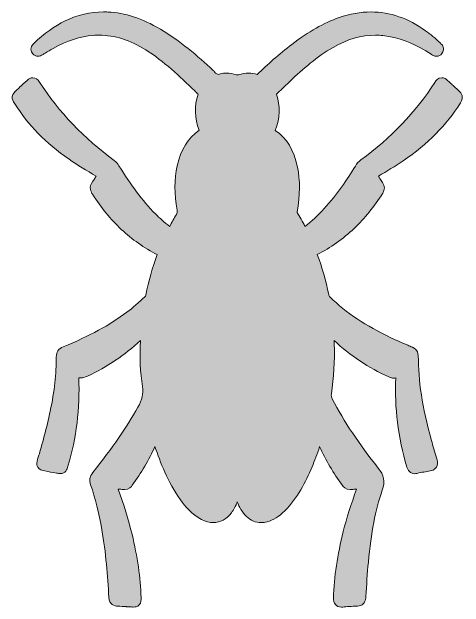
# Model space of a CAD drawing. Extents: x 39 to 1962, y -794 to -206.
# Drawn here: x 1021 to 1469, y -794 to -206 of the extents above; entities that cross this region are included whole.
import ezdxf

# ---------------------------------------------------------------- set-up
doc = ezdxf.new("R2010")
doc.units = 0
doc.header["$MEASUREMENT"] = 0
doc.layers.add('Layer 1', color=7, linetype='Continuous')

# ---------------------------------------------------------------- blocks, each defined once
blk = doc.blocks.new('block 6')
at = {"layer": 'Layer 1', "true_color": 0x532214}
h = blk.add_hatch(color=19, dxfattribs=at)
h.dxf.hatch_style = 2
edge = h.paths.add_edge_path()
edge.add_spline(control_points=[(1464.92, -295.83), (1468.54, -290.07), (1466.02, -286.07), (1463.27, -283.74), (1460.92, -281.74), (1458.59, -279.56), (1456.33, -277.44), (1456.33, -277.44), (1456.3, -277.41), (1456.3, -277.41), (1455.06, -276.25), (1453.77, -275.05), (1452.48, -273.88), (1450.8, -272.34), (1448.94, -270.85), (1446.37, -270.85), (1442.7, -270.85), (1440.71, -273.9), (1439.65, -275.54), (1420.66, -304.76), (1396.04, -330.52), (1366.47, -352.11), (1364.25, -353.72), (1362.49, -355.65), (1360.93, -358.18), (1352.79, -371.31), (1342.77, -386.57), (1330.23, -400.16), (1323.88, -407.04), (1317.6, -412.89), (1311.09, -417.96), (1308.53, -413.04), (1305.99, -408.48), (1303.37, -404.12), (1303.39, -404), (1303.41, -403.87), (1303.43, -403.75), (1306.3, -386.57), (1306.37, -372.39), (1303.64, -359.14), (1300.17, -342.34), (1293.19, -330.77), (1281.73, -322.91), (1286.44, -310.86), (1286.8, -298.88), (1282.8, -287.25), (1284.71, -285.42), (1286.62, -283.58), (1288.47, -281.8), (1290.93, -279.43), (1293.71, -276.75), (1296.39, -274.23), (1309.03, -262.3), (1322.93, -250.01), (1338.84, -240.9), (1353, -232.79), (1366.73, -228.84), (1380.82, -228.84), (1385.72, -228.84), (1390.71, -229.34), (1395.66, -230.32), (1408.64, -232.88), (1421.43, -238.4), (1435.89, -247.67), (1436.02, -247.74), (1436.14, -247.83), (1436.27, -247.92), (1437.27, -248.6), (1438.94, -249.73), (1441.19, -249.73), (1443.27, -249.73), (1445.19, -248.75), (1446.6, -246.96), (1448.31, -244.79), (1448.68, -242.2), (1447.61, -239.85), (1446.91, -238.33), (1445.8, -237.34), (1445.06, -236.69), (1445.06, -236.69), (1445.03, -236.66), (1445.03, -236.66), (1444.93, -236.57), (1444.82, -236.48), (1444.73, -236.39), (1440.11, -231.98), (1435.29, -227.95), (1430.41, -224.43), (1413.36, -212.13), (1395.21, -205.89), (1376.48, -205.89), (1366.23, -205.89), (1355.62, -207.77), (1344.96, -211.47), (1329.74, -216.75), (1314.8, -225.18), (1297.94, -238.02), (1285.51, -247.48), (1274.19, -257.83), (1263.65, -267.63), (1261.05, -266.81), (1258.29, -266.4), (1255.45, -266.4), (1252.26, -266.4), (1248.93, -266.9), (1245.3, -267.94), (1244.9, -268.05), (1244.55, -268.1), (1244.21, -268.1), (1243.84, -268.1), (1243.42, -268.04), (1242.94, -267.91), (1240.05, -267.11), (1236.78, -266.22), (1233.33, -266.22), (1231.28, -266.22), (1229.41, -266.53), (1227.64, -267.17), (1226.83, -267.46), (1226.08, -267.62), (1225.48, -267.62), (1224.52, -267.62), (1223.36, -267.28), (1221.39, -264.85), (1220.99, -264.35), (1220.59, -263.98), (1220.33, -263.75), (1220.33, -263.75), (1220.22, -263.65), (1220.22, -263.65), (1204.66, -249.22), (1187.57, -234.29), (1168.06, -222.94), (1149.55, -212.16), (1133.1, -206.75), (1116.29, -205.93), (1114.81, -205.86), (1113.31, -205.82), (1111.86, -205.82), (1098.58, -205.82), (1086.2, -208.7), (1073.99, -214.61), (1063.38, -219.76), (1053.13, -227.12), (1042.67, -237.11), (1038.77, -240.84), (1039.73, -244.88), (1041.73, -247.2), (1043.1, -248.8), (1044.95, -249.68), (1046.93, -249.68), (1048.79, -249.68), (1050.26, -248.94), (1051.45, -248.21), (1052.3, -247.69), (1053.16, -247.17), (1054.01, -246.64), (1054.01, -246.64), (1054.11, -246.58), (1054.11, -246.58), (1056.69, -244.99), (1059.37, -243.35), (1062.01, -241.88), (1075.73, -234.3), (1088.67, -230.1), (1101.58, -229.06), (1103.57, -228.9), (1105.58, -228.82), (1107.56, -228.82), (1122.84, -228.82), (1137.92, -233.59), (1153.67, -243.41), (1171.55, -254.57), (1187.02, -269.51), (1201.99, -283.96), (1203.11, -285.05), (1204.24, -286.14), (1205.37, -287.23), (1201.38, -298.89), (1201.73, -310.87), (1206.42, -322.89), (1195.35, -330.51), (1188.25, -341.99), (1184.77, -357.93), (1181.82, -371.39), (1181.74, -385.79), (1184.52, -401.96), (1184.82, -403.76), (1184.66, -404.81), (1183.86, -406.12), (1181.5, -409.98), (1179.28, -413.97), (1177.24, -418.02), (1171.91, -413.75), (1167.28, -409.64), (1163.12, -405.52), (1149.72, -392.21), (1138.98, -376.84), (1126.99, -357.85), (1125.92, -356.15), (1124.59, -354.19), (1122.42, -352.63), (1092.46, -330.96), (1067.57, -304.9), (1048.43, -275.17), (1046.64, -272.39), (1044.41, -270.98), (1041.81, -270.98), (1039.83, -270.98), (1037.9, -271.86), (1036.09, -273.58), (1033.68, -275.88), (1031.18, -278.16), (1028.77, -280.37), (1028.77, -280.37), (1028.7, -280.44), (1028.7, -280.44), (1027.72, -281.34), (1026.74, -282.24), (1025.76, -283.14), (1023.56, -285.17), (1021.82, -286.77), (1021.47, -289.44), (1021.12, -292.11), (1022.37, -294.11), (1023.97, -296.65), (1023.97, -296.65), (1024.04, -296.76), (1024.04, -296.76), (1037.13, -317.57), (1054.69, -335.46), (1077.73, -351.45), (1086.04, -357.22), (1094.83, -362.7), (1104.52, -368.14), (1104.16, -368.71), (1103.82, -369.27), (1103.48, -369.83), (1102.73, -371.06), (1102.02, -372.23), (1101.25, -373.18), (1096.38, -379.16), (1099.7, -384.36), (1100.79, -386.07), (1109.22, -399.26), (1118.83, -410.94), (1129.38, -420.78), (1140.05, -430.74), (1152.02, -439.15), (1164.97, -445.78), (1160.18, -458.35), (1156.36, -471.78), (1153.62, -485.74), (1153.48, -486.46), (1153.22, -486.92), (1152.61, -487.5), (1146.84, -493.07), (1140.83, -498.19), (1134.75, -502.73), (1117.77, -515.43), (1097.82, -526.26), (1071.95, -536.82), (1067.19, -538.77), (1064.99, -542.02), (1065.03, -547.06), (1065.14, -563.24), (1063.18, -580.73), (1059.06, -600.52), (1055.64, -616.92), (1051.03, -632.94), (1046.6, -647.95), (1045.88, -650.42), (1045.05, -653.23), (1046.69, -655.91), (1048.33, -658.59), (1051.26, -659.15), (1053.85, -659.63), (1057.5, -660.32), (1061.4, -661.06), (1065.26, -661.76), (1066.76, -662.03), (1067.95, -662.24), (1069.08, -662.24), (1074.34, -662.24), (1075.58, -658.13), (1076.58, -654.83), (1076.58, -654.83), (1076.6, -654.76), (1076.6, -654.76), (1084.98, -627.09), (1088.57, -597.72), (1087.28, -567.45), (1087.93, -567.58), (1088.61, -567.65), (1089.31, -567.65), (1091.31, -567.65), (1093.35, -567.11), (1095.94, -565.9), (1115.3, -556.82), (1132.86, -544.97), (1148.23, -530.65), (1147.46, -547.37), (1148.13, -562.32), (1150.25, -576.18), (1151.32, -583.17), (1150.03, -589.08), (1145.8, -596.57), (1134.56, -616.48), (1120.8, -636.41), (1101.2, -661.18), (1098.16, -665.02), (1097.47, -668.89), (1099.04, -673.36), (1103.65, -686.48), (1107.29, -700.98), (1110.17, -717.67), (1114.11, -740.5), (1115.82, -763.29), (1117.07, -784.53), (1117.5, -791.93), (1122.71, -793.19), (1125.77, -793.28), (1128.61, -793.37), (1131.52, -793.56), (1134.34, -793.75), (1134.34, -793.75), (1134.43, -793.76), (1134.43, -793.76), (1136.07, -793.87), (1137.76, -793.98), (1139.44, -794.07), (1140.17, -794.11), (1140.71, -794.13), (1141.19, -794.13), (1142.97, -794.13), (1145.23, -793.89), (1147.01, -792.06), (1149.12, -789.89), (1149.03, -787.07), (1148.96, -784.81), (1148.35, -764.95), (1145.41, -744.48), (1139.96, -722.22), (1136.41, -707.71), (1131.76, -692.7), (1126.14, -677.56), (1126.35, -677.58), (1126.57, -677.59), (1126.78, -677.6), (1128.3, -677.69), (1129.73, -677.78), (1131.14, -677.94), (1131.57, -677.99), (1131.99, -678.02), (1132.4, -678.02), (1137.11, -678.02), (1139.44, -674.82), (1140.2, -673.77), (1149.15, -661.52), (1156.7, -648.65), (1162.69, -635.43), (1167.79, -650.97), (1175.24, -670.42), (1187.78, -688.01), (1192.43, -694.53), (1199.01, -702.66), (1208.79, -707.64), (1212.73, -709.64), (1216.63, -710.66), (1220.39, -710.66), (1227.23, -710.66), (1233.41, -707.31), (1238.24, -700.97), (1240.62, -697.86), (1242.52, -694.4), (1244.14, -690.2), (1246.1, -695.31), (1248.82, -700.3), (1253.26, -704.55), (1257.48, -708.59), (1262.37, -710.64), (1267.79, -710.64), (1269.67, -710.64), (1271.61, -710.39), (1273.58, -709.88), (1279.77, -708.29), (1285.36, -704.84), (1291.18, -699.01), (1303.92, -686.23), (1311.63, -670.63), (1318.07, -655.67), (1320.69, -649.58), (1323.12, -643.05), (1325.57, -635.46), (1331.69, -648.98), (1339.27, -661.86), (1348.15, -673.82), (1348.92, -674.86), (1351.26, -678.01), (1355.94, -678.01), (1356.35, -678.01), (1356.77, -677.98), (1357.2, -677.94), (1358.74, -677.76), (1360.37, -677.66), (1361.96, -677.56), (1361.96, -677.56), (1362.12, -677.55), (1362.18, -677.54), (1356.8, -692.11), (1352.48, -705.84), (1349.03, -719.42), (1343.1, -742.71), (1339.92, -764.21), (1339.31, -785.17), (1339.25, -787.07), (1339.41, -789.84), (1341.47, -791.96), (1342.45, -792.97), (1344.25, -794.18), (1347.25, -794.18), (1347.63, -794.18), (1348.03, -794.16), (1348.44, -794.12), (1352.63, -793.75), (1357.11, -793.47), (1362.96, -793.22), (1367.88, -793.01), (1370.89, -790.07), (1371.21, -785.16), (1371.21, -785.16), (1371.32, -783.48), (1371.32, -783.48), (1372.04, -772.39), (1372.79, -760.93), (1373.8, -749.71), (1376.45, -720.42), (1380.7, -698.47), (1387.59, -678.53), (1390.48, -670.14), (1389.34, -663.82), (1383.64, -656.73), (1364.61, -633.06), (1349.71, -610.72), (1338.07, -588.42), (1337.21, -586.79), (1336.99, -585.38), (1337.27, -583.42), (1339.59, -567.39), (1340.54, -550.72), (1340.08, -533.87), (1340.05, -532.81), (1340.01, -531.74), (1339.97, -530.67), (1355.84, -545.51), (1374.02, -557.6), (1394.09, -566.66), (1395.85, -567.46), (1397.46, -567.85), (1399, -567.85), (1399.63, -567.85), (1400.25, -567.78), (1400.85, -567.65), (1400.3, -582.61), (1400.87, -597.29), (1402.56, -611.36), (1404.34, -626.23), (1407.46, -641.19), (1411.82, -655.83), (1413.5, -661.45), (1417.42, -662.29), (1419.62, -662.29), (1420.38, -662.29), (1421.17, -662.19), (1422.03, -661.99), (1426.45, -660.98), (1431.04, -660.2), (1434.98, -659.55), (1436.09, -659.37), (1439.46, -658.82), (1441.29, -655.85), (1442.5, -653.89), (1442.67, -651.46), (1441.78, -648.64), (1440.01, -642.96), (1438.39, -637.08), (1436.82, -631.39), (1436.82, -631.39), (1436.26, -629.36), (1436.26, -629.36), (1427.09, -596.18), (1423.08, -570.34), (1423.24, -545.59), (1423.28, -539.84), (1418.91, -537.95), (1417.47, -537.33), (1415.89, -536.65), (1414.31, -535.97), (1412.73, -535.29), (1407.26, -532.95), (1401.6, -530.52), (1396.17, -527.96), (1371.47, -516.31), (1351.8, -503.2), (1336.05, -487.88), (1335.01, -486.88), (1334.7, -486.13), (1334.54, -485.32), (1331.9, -471.49), (1328.11, -458.16), (1323.26, -445.7), (1336.58, -438.91), (1348.87, -430.21), (1359.79, -419.84), (1370.18, -409.97), (1379.67, -398.25), (1387.98, -385.03), (1390.28, -381.38), (1390.18, -377.77), (1387.68, -374.32), (1386.82, -373.12), (1386.02, -371.83), (1385.16, -370.46), (1384.69, -369.69), (1384.2, -368.9), (1383.69, -368.12), (1392.15, -363.37), (1400.4, -358.27), (1408.23, -352.96), (1432.6, -336.44), (1451.15, -317.75), (1464.92, -295.83)], knot_values=[0, 0, 0, 0, 1, 1, 1, 2, 2, 2, 3, 3, 3, 4, 4, 4, 5, 5, 5, 6, 6, 6, 7, 7, 7, 8, 8, 8, 9, 9, 9, 10, 10, 10, 11, 11, 11, 12, 12, 12, 13, 13, 13, 14, 14, 14, 15, 15, 15, 16, 16, 16, 17, 17, 17, 18, 18, 18, 19, 19, 19, 20, 20, 20, 21, 21, 21, 22, 22, 22, 23, 23, 23, 24, 24, 24, 25, 25, 25, 26, 26, 26, 27, 27, 27, 28, 28, 28, 29, 29, 29, 30, 30, 30, 31, 31, 31, 32, 32, 32, 33, 33, 33, 34, 34, 34, 35, 35, 35, 36, 36, 36, 37, 37, 37, 38, 38, 38, 39, 39, 39, 40, 40, 40, 41, 41, 41, 42, 42, 42, 43, 43, 43, 44, 44, 44, 45, 45, 45, 46, 46, 46, 47, 47, 47, 48, 48, 48, 49, 49, 49, 50, 50, 50, 51, 51, 51, 52, 52, 52, 53, 53, 53, 54, 54, 54, 55, 55, 55, 56, 56, 56, 57, 57, 57, 58, 58, 58, 59, 59, 59, 60, 60, 60, 61, 61, 61, 62, 62, 62, 63, 63, 63, 64, 64, 64, 65, 65, 65, 66, 66, 66, 67, 67, 67, 68, 68, 68, 69, 69, 69, 70, 70, 70, 71, 71, 71, 72, 72, 72, 73, 73, 73, 74, 74, 74, 75, 75, 75, 76, 76, 76, 77, 77, 77, 78, 78, 78, 79, 79, 79, 80, 80, 80, 81, 81, 81, 82, 82, 82, 83, 83, 83, 84, 84, 84, 85, 85, 85, 86, 86, 86, 87, 87, 87, 88, 88, 88, 89, 89, 89, 90, 90, 90, 91, 91, 91, 92, 92, 92, 93, 93, 93, 94, 94, 94, 95, 95, 95, 96, 96, 96, 97, 97, 97, 98, 98, 98, 99, 99, 99, 100, 100, 100, 101, 101, 101, 102, 102, 102, 103, 103, 103, 104, 104, 104, 105, 105, 105, 106, 106, 106, 107, 107, 107, 108, 108, 108, 109, 109, 109, 110, 110, 110, 111, 111, 111, 112, 112, 112, 113, 113, 113, 114, 114, 114, 115, 115, 115, 116, 116, 116, 117, 117, 117, 118, 118, 118, 119, 119, 119, 120, 120, 120, 121, 121, 121, 122, 122, 122, 123, 123, 123, 124, 124, 124, 125, 125, 125, 126, 126, 126, 127, 127, 127, 128, 128, 128, 129, 129, 129, 130, 130, 130, 131, 131, 131, 132, 132, 132, 133, 133, 133, 134, 134, 134, 135, 135, 135, 136, 136, 136, 137, 137, 137, 138, 138, 138, 139, 139, 139, 140, 140, 140, 141, 141, 141, 142, 142, 142, 143, 143, 143, 144, 144, 144, 145, 145, 145, 146, 146, 146, 147, 147, 147, 148, 148, 148, 149, 149, 149, 150, 150, 150, 151, 151, 151, 152, 152, 152, 153, 153, 153, 154, 154, 154, 155, 155, 155, 156, 156, 156, 157, 157, 157, 158, 158, 158, 159, 159, 159, 160, 160, 160, 161, 161, 161, 162, 162, 162, 163, 163, 163, 164, 164, 164, 165, 165, 165, 166, 166, 166, 167, 167, 167, 168, 168, 168, 169, 169, 169, 170, 170, 170, 171, 171, 171, 172, 172, 172, 173, 173, 173, 174, 174, 174, 175, 175, 175, 176, 176, 176, 177, 177, 177, 177], degree=3, periodic=1)
at = {"layer": 'Layer 1', "lineweight": 0}
blk.add_open_spline([(1464.92, -295.83), (1468.54, -290.07), (1466.02, -286.07), (1463.27, -283.74), (1460.92, -281.74), (1458.59, -279.56), (1456.33, -277.44), (1456.33, -277.44), (1456.3, -277.41), (1456.3, -277.41), (1455.06, -276.25), (1453.77, -275.05), (1452.48, -273.88), (1450.8, -272.34), (1448.94, -270.85), (1446.37, -270.85), (1442.7, -270.85), (1440.71, -273.9), (1439.65, -275.54), (1420.66, -304.76), (1396.04, -330.52), (1366.47, -352.11), (1364.25, -353.72), (1362.49, -355.65), (1360.93, -358.18), (1352.79, -371.31), (1342.77, -386.57), (1330.23, -400.16), (1323.88, -407.04), (1317.6, -412.89), (1311.09, -417.96), (1308.53, -413.04), (1305.99, -408.48), (1303.37, -404.12), (1303.39, -404), (1303.41, -403.87), (1303.43, -403.75), (1306.3, -386.57), (1306.37, -372.39), (1303.64, -359.14), (1300.17, -342.34), (1293.19, -330.77), (1281.73, -322.91), (1286.44, -310.86), (1286.8, -298.88), (1282.8, -287.25), (1284.71, -285.42), (1286.62, -283.58), (1288.47, -281.8), (1290.93, -279.43), (1293.71, -276.75), (1296.39, -274.23), (1309.03, -262.3), (1322.93, -250.01), (1338.84, -240.9), (1353, -232.79), (1366.73, -228.84), (1380.82, -228.84), (1385.72, -228.84), (1390.71, -229.34), (1395.66, -230.32), (1408.64, -232.88), (1421.43, -238.4), (1435.89, -247.67), (1436.02, -247.74), (1436.14, -247.83), (1436.27, -247.92), (1437.27, -248.6), (1438.94, -249.73), (1441.19, -249.73), (1443.27, -249.73), (1445.19, -248.75), (1446.6, -246.96), (1448.31, -244.79), (1448.68, -242.2), (1447.61, -239.85), (1446.91, -238.33), (1445.8, -237.34), (1445.06, -236.69), (1445.06, -236.69), (1445.03, -236.66), (1445.03, -236.66), (1444.93, -236.57), (1444.82, -236.48), (1444.73, -236.39), (1440.11, -231.98), (1435.29, -227.95), (1430.41, -224.43), (1413.36, -212.13), (1395.21, -205.89), (1376.48, -205.89), (1366.23, -205.89), (1355.62, -207.77), (1344.96, -211.47), (1329.74, -216.75), (1314.8, -225.18), (1297.94, -238.02), (1285.51, -247.48), (1274.19, -257.83), (1263.65, -267.63), (1261.05, -266.81), (1258.29, -266.4), (1255.45, -266.4), (1252.26, -266.4), (1248.93, -266.9), (1245.3, -267.94), (1244.9, -268.05), (1244.55, -268.1), (1244.21, -268.1), (1243.84, -268.1), (1243.42, -268.04), (1242.94, -267.91), (1240.05, -267.11), (1236.78, -266.22), (1233.33, -266.22), (1231.28, -266.22), (1229.41, -266.53), (1227.64, -267.17), (1226.83, -267.46), (1226.08, -267.62), (1225.48, -267.62), (1224.52, -267.62), (1223.36, -267.28), (1221.39, -264.85), (1220.99, -264.35), (1220.59, -263.98), (1220.33, -263.75), (1220.33, -263.75), (1220.22, -263.65), (1220.22, -263.65), (1204.66, -249.22), (1187.57, -234.29), (1168.06, -222.94), (1149.55, -212.16), (1133.1, -206.75), (1116.29, -205.93), (1114.81, -205.86), (1113.31, -205.82), (1111.86, -205.82), (1098.58, -205.82), (1086.2, -208.7), (1073.99, -214.61), (1063.38, -219.76), (1053.13, -227.12), (1042.67, -237.11), (1038.77, -240.84), (1039.73, -244.88), (1041.73, -247.2), (1043.1, -248.8), (1044.95, -249.68), (1046.93, -249.68), (1048.79, -249.68), (1050.26, -248.94), (1051.45, -248.21), (1052.3, -247.69), (1053.16, -247.17), (1054.01, -246.64), (1054.01, -246.64), (1054.11, -246.58), (1054.11, -246.58), (1056.69, -244.99), (1059.37, -243.35), (1062.01, -241.88), (1075.73, -234.3), (1088.67, -230.1), (1101.58, -229.06), (1103.57, -228.9), (1105.58, -228.82), (1107.56, -228.82), (1122.84, -228.82), (1137.92, -233.59), (1153.67, -243.41), (1171.55, -254.57), (1187.02, -269.51), (1201.99, -283.96), (1203.11, -285.05), (1204.24, -286.14), (1205.37, -287.23), (1201.38, -298.89), (1201.73, -310.87), (1206.42, -322.89), (1195.35, -330.51), (1188.25, -341.99), (1184.77, -357.93), (1181.82, -371.39), (1181.74, -385.79), (1184.52, -401.96), (1184.82, -403.76), (1184.66, -404.81), (1183.86, -406.12), (1181.5, -409.98), (1179.28, -413.97), (1177.24, -418.02), (1171.91, -413.75), (1167.28, -409.64), (1163.12, -405.52), (1149.72, -392.21), (1138.98, -376.84), (1126.99, -357.85), (1125.92, -356.15), (1124.59, -354.19), (1122.42, -352.63), (1092.46, -330.96), (1067.57, -304.9), (1048.43, -275.17), (1046.64, -272.39), (1044.41, -270.98), (1041.81, -270.98), (1039.83, -270.98), (1037.9, -271.86), (1036.09, -273.58), (1033.68, -275.88), (1031.18, -278.16), (1028.77, -280.37), (1028.77, -280.37), (1028.7, -280.44), (1028.7, -280.44), (1027.72, -281.34), (1026.74, -282.24), (1025.76, -283.14), (1023.56, -285.17), (1021.82, -286.77), (1021.47, -289.44), (1021.12, -292.11), (1022.37, -294.11), (1023.97, -296.65), (1023.97, -296.65), (1024.04, -296.76), (1024.04, -296.76), (1037.13, -317.57), (1054.69, -335.46), (1077.73, -351.45), (1086.04, -357.22), (1094.83, -362.7), (1104.52, -368.14), (1104.16, -368.71), (1103.82, -369.27), (1103.48, -369.83), (1102.73, -371.06), (1102.02, -372.23), (1101.25, -373.18), (1096.38, -379.16), (1099.7, -384.36), (1100.79, -386.07), (1109.22, -399.26), (1118.83, -410.94), (1129.38, -420.78), (1140.05, -430.74), (1152.02, -439.15), (1164.97, -445.78), (1160.18, -458.35), (1156.36, -471.78), (1153.62, -485.74), (1153.48, -486.46), (1153.22, -486.92), (1152.61, -487.5), (1146.84, -493.07), (1140.83, -498.19), (1134.75, -502.73), (1117.77, -515.43), (1097.82, -526.26), (1071.95, -536.82), (1067.19, -538.77), (1064.99, -542.02), (1065.03, -547.06), (1065.14, -563.24), (1063.18, -580.73), (1059.06, -600.52), (1055.64, -616.92), (1051.03, -632.94), (1046.6, -647.95), (1045.88, -650.42), (1045.05, -653.23), (1046.69, -655.91), (1048.33, -658.59), (1051.26, -659.15), (1053.85, -659.63), (1057.5, -660.32), (1061.4, -661.06), (1065.26, -661.76), (1066.76, -662.03), (1067.95, -662.24), (1069.08, -662.24), (1074.34, -662.24), (1075.58, -658.13), (1076.58, -654.83), (1076.58, -654.83), (1076.6, -654.76), (1076.6, -654.76), (1084.98, -627.09), (1088.57, -597.72), (1087.28, -567.45), (1087.93, -567.58), (1088.61, -567.65), (1089.31, -567.65), (1091.31, -567.65), (1093.35, -567.11), (1095.94, -565.9), (1115.3, -556.82), (1132.86, -544.97), (1148.23, -530.65), (1147.46, -547.37), (1148.13, -562.32), (1150.25, -576.18), (1151.32, -583.17), (1150.03, -589.08), (1145.8, -596.57), (1134.56, -616.48), (1120.8, -636.41), (1101.2, -661.18), (1098.16, -665.02), (1097.47, -668.89), (1099.04, -673.36), (1103.65, -686.48), (1107.29, -700.98), (1110.17, -717.67), (1114.11, -740.5), (1115.82, -763.29), (1117.07, -784.53), (1117.5, -791.93), (1122.71, -793.19), (1125.77, -793.28), (1128.61, -793.37), (1131.52, -793.56), (1134.34, -793.75), (1134.34, -793.75), (1134.43, -793.76), (1134.43, -793.76), (1136.07, -793.87), (1137.76, -793.98), (1139.44, -794.07), (1140.17, -794.11), (1140.71, -794.13), (1141.19, -794.13), (1142.97, -794.13), (1145.23, -793.89), (1147.01, -792.06), (1149.12, -789.89), (1149.03, -787.07), (1148.96, -784.81), (1148.35, -764.95), (1145.41, -744.48), (1139.96, -722.22), (1136.41, -707.71), (1131.76, -692.7), (1126.14, -677.56), (1126.35, -677.58), (1126.57, -677.59), (1126.78, -677.6), (1128.3, -677.69), (1129.73, -677.78), (1131.14, -677.94), (1131.57, -677.99), (1131.99, -678.02), (1132.4, -678.02), (1137.11, -678.02), (1139.44, -674.82), (1140.2, -673.77), (1149.15, -661.52), (1156.7, -648.65), (1162.69, -635.43), (1167.79, -650.97), (1175.24, -670.42), (1187.78, -688.01), (1192.43, -694.53), (1199.01, -702.66), (1208.79, -707.64), (1212.73, -709.64), (1216.63, -710.66), (1220.39, -710.66), (1227.23, -710.66), (1233.41, -707.31), (1238.24, -700.97), (1240.62, -697.86), (1242.52, -694.4), (1244.14, -690.2), (1246.1, -695.31), (1248.82, -700.3), (1253.26, -704.55), (1257.48, -708.59), (1262.37, -710.64), (1267.79, -710.64), (1269.67, -710.64), (1271.61, -710.39), (1273.58, -709.88), (1279.77, -708.29), (1285.36, -704.84), (1291.18, -699.01), (1303.92, -686.23), (1311.63, -670.63), (1318.07, -655.67), (1320.69, -649.58), (1323.12, -643.05), (1325.57, -635.46), (1331.69, -648.98), (1339.27, -661.86), (1348.15, -673.82), (1348.92, -674.86), (1351.26, -678.01), (1355.94, -678.01), (1356.35, -678.01), (1356.77, -677.98), (1357.2, -677.94), (1358.74, -677.76), (1360.37, -677.66), (1361.96, -677.56), (1361.96, -677.56), (1362.12, -677.55), (1362.18, -677.54), (1356.8, -692.11), (1352.48, -705.84), (1349.03, -719.42), (1343.1, -742.71), (1339.92, -764.21), (1339.31, -785.17), (1339.25, -787.07), (1339.41, -789.84), (1341.47, -791.96), (1342.45, -792.97), (1344.25, -794.18), (1347.25, -794.18), (1347.63, -794.18), (1348.03, -794.16), (1348.44, -794.12), (1352.63, -793.75), (1357.11, -793.47), (1362.96, -793.22), (1367.88, -793.01), (1370.89, -790.07), (1371.21, -785.16), (1371.21, -785.16), (1371.32, -783.48), (1371.32, -783.48), (1372.04, -772.39), (1372.79, -760.93), (1373.8, -749.71), (1376.45, -720.42), (1380.7, -698.47), (1387.59, -678.53), (1390.48, -670.14), (1389.34, -663.82), (1383.64, -656.73), (1364.61, -633.06), (1349.71, -610.72), (1338.07, -588.42), (1337.21, -586.79), (1336.99, -585.38), (1337.27, -583.42), (1339.59, -567.39), (1340.54, -550.72), (1340.08, -533.87), (1340.05, -532.81), (1340.01, -531.74), (1339.97, -530.67), (1355.84, -545.51), (1374.02, -557.6), (1394.09, -566.66), (1395.85, -567.46), (1397.46, -567.85), (1399, -567.85), (1399.63, -567.85), (1400.25, -567.78), (1400.85, -567.65), (1400.3, -582.61), (1400.87, -597.29), (1402.56, -611.36), (1404.34, -626.23), (1407.46, -641.19), (1411.82, -655.83), (1413.5, -661.45), (1417.42, -662.29), (1419.62, -662.29), (1420.38, -662.29), (1421.17, -662.19), (1422.03, -661.99), (1426.45, -660.98), (1431.04, -660.2), (1434.98, -659.55), (1436.09, -659.37), (1439.46, -658.82), (1441.29, -655.85), (1442.5, -653.89), (1442.67, -651.46), (1441.78, -648.64), (1440.01, -642.96), (1438.39, -637.08), (1436.82, -631.39), (1436.82, -631.39), (1436.26, -629.36), (1436.26, -629.36), (1427.09, -596.18), (1423.08, -570.34), (1423.24, -545.59), (1423.28, -539.84), (1418.91, -537.95), (1417.47, -537.33), (1415.89, -536.65), (1414.31, -535.97), (1412.73, -535.29), (1407.26, -532.95), (1401.6, -530.52), (1396.17, -527.96), (1371.47, -516.31), (1351.8, -503.2), (1336.05, -487.88), (1335.01, -486.88), (1334.7, -486.13), (1334.54, -485.32), (1331.9, -471.49), (1328.11, -458.16), (1323.26, -445.7), (1336.58, -438.91), (1348.87, -430.21), (1359.79, -419.84), (1370.18, -409.97), (1379.67, -398.25), (1387.98, -385.03), (1390.28, -381.38), (1390.18, -377.77), (1387.68, -374.32), (1386.82, -373.12), (1386.02, -371.83), (1385.16, -370.46), (1384.69, -369.69), (1384.2, -368.9), (1383.69, -368.12), (1392.15, -363.37), (1400.4, -358.27), (1408.23, -352.96), (1432.6, -336.44), (1451.15, -317.75), (1464.92, -295.83)], degree=3, knots=[0, 0, 0, 0, 1, 1, 1, 2, 2, 2, 3, 3, 3, 4, 4, 4, 5, 5, 5, 6, 6, 6, 7, 7, 7, 8, 8, 8, 9, 9, 9, 10, 10, 10, 11, 11, 11, 12, 12, 12, 13, 13, 13, 14, 14, 14, 15, 15, 15, 16, 16, 16, 17, 17, 17, 18, 18, 18, 19, 19, 19, 20, 20, 20, 21, 21, 21, 22, 22, 22, 23, 23, 23, 24, 24, 24, 25, 25, 25, 26, 26, 26, 27, 27, 27, 28, 28, 28, 29, 29, 29, 30, 30, 30, 31, 31, 31, 32, 32, 32, 33, 33, 33, 34, 34, 34, 35, 35, 35, 36, 36, 36, 37, 37, 37, 38, 38, 38, 39, 39, 39, 40, 40, 40, 41, 41, 41, 42, 42, 42, 43, 43, 43, 44, 44, 44, 45, 45, 45, 46, 46, 46, 47, 47, 47, 48, 48, 48, 49, 49, 49, 50, 50, 50, 51, 51, 51, 52, 52, 52, 53, 53, 53, 54, 54, 54, 55, 55, 55, 56, 56, 56, 57, 57, 57, 58, 58, 58, 59, 59, 59, 60, 60, 60, 61, 61, 61, 62, 62, 62, 63, 63, 63, 64, 64, 64, 65, 65, 65, 66, 66, 66, 67, 67, 67, 68, 68, 68, 69, 69, 69, 70, 70, 70, 71, 71, 71, 72, 72, 72, 73, 73, 73, 74, 74, 74, 75, 75, 75, 76, 76, 76, 77, 77, 77, 78, 78, 78, 79, 79, 79, 80, 80, 80, 81, 81, 81, 82, 82, 82, 83, 83, 83, 84, 84, 84, 85, 85, 85, 86, 86, 86, 87, 87, 87, 88, 88, 88, 89, 89, 89, 90, 90, 90, 91, 91, 91, 92, 92, 92, 93, 93, 93, 94, 94, 94, 95, 95, 95, 96, 96, 96, 97, 97, 97, 98, 98, 98, 99, 99, 99, 100, 100, 100, 101, 101, 101, 102, 102, 102, 103, 103, 103, 104, 104, 104, 105, 105, 105, 106, 106, 106, 107, 107, 107, 108, 108, 108, 109, 109, 109, 110, 110, 110, 111, 111, 111, 112, 112, 112, 113, 113, 113, 114, 114, 114, 115, 115, 115, 116, 116, 116, 117, 117, 117, 118, 118, 118, 119, 119, 119, 120, 120, 120, 121, 121, 121, 122, 122, 122, 123, 123, 123, 124, 124, 124, 125, 125, 125, 126, 126, 126, 127, 127, 127, 128, 128, 128, 129, 129, 129, 130, 130, 130, 131, 131, 131, 132, 132, 132, 133, 133, 133, 134, 134, 134, 135, 135, 135, 136, 136, 136, 137, 137, 137, 138, 138, 138, 139, 139, 139, 140, 140, 140, 141, 141, 141, 142, 142, 142, 143, 143, 143, 144, 144, 144, 145, 145, 145, 146, 146, 146, 147, 147, 147, 148, 148, 148, 149, 149, 149, 150, 150, 150, 151, 151, 151, 152, 152, 152, 153, 153, 153, 154, 154, 154, 155, 155, 155, 156, 156, 156, 157, 157, 157, 158, 158, 158, 159, 159, 159, 160, 160, 160, 161, 161, 161, 162, 162, 162, 163, 163, 163, 164, 164, 164, 165, 165, 165, 166, 166, 166, 167, 167, 167, 168, 168, 168, 169, 169, 169, 170, 170, 170, 171, 171, 171, 172, 172, 172, 173, 173, 173, 174, 174, 174, 175, 175, 175, 176, 176, 176, 177, 177, 177, 177], dxfattribs=at)
blk = doc.blocks.new('block 2')
at = {"layer": 'Layer 1'}
blk.add_blockref('block 6', (0, 0), dxfattribs=at)

msp = doc.modelspace()

# ---------------------------------------------------------------- block references
at = {"layer": 'Layer 1'}
msp.add_blockref('block 2', (0, 0), dxfattribs=at)

doc.saveas('drawing.dxf')
